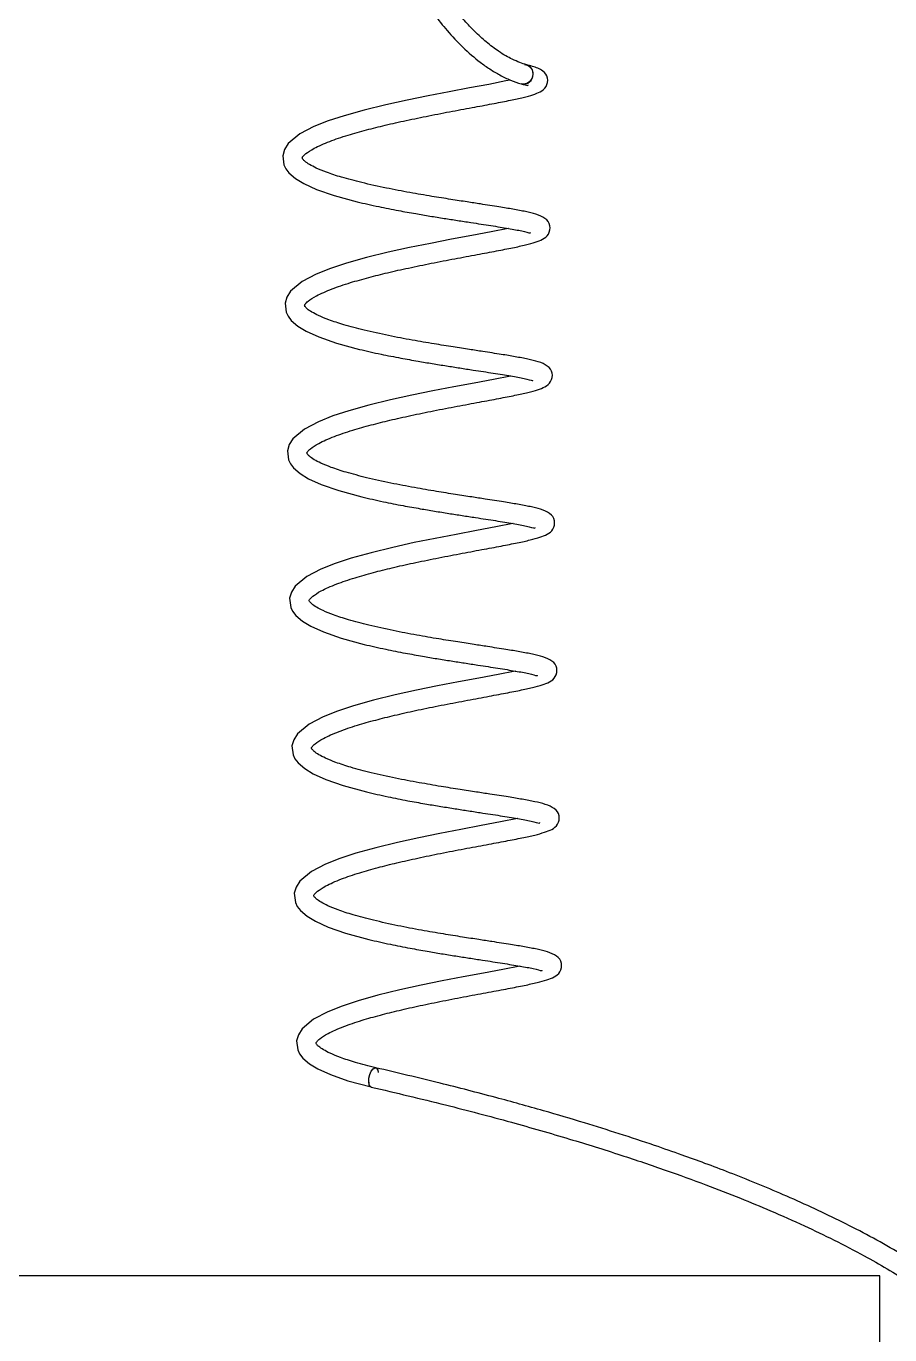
# Model space of a CAD drawing. Extents: x 75 to 2075, y 25 to 1460.
# Drawn here: x 382.6 to 507.6, y 780.8 to 970.2 of the extents above; entities that cross this region are included whole.
import ezdxf

# ---------------------------------------------------------------- set-up
doc = ezdxf.new("R2010")
doc.units = 0
doc.header["$LTSCALE"] = 5
doc.linetypes.add('SLD-KATı', pattern=[0])
doc.layers.get('0').update_dxf_attribs({"linetype": 'CONTINUOUS'})

msp = doc.modelspace()

# ---------------------------------------------------------------- linework, layer by layer
at = {"color": 7, "linetype": 'SLD-KATı'}
for p, q in [((506.21, 789.349), (369.067, 789.349)), ((506.21, 765.85), (506.21, 789.349))]:
    msp.add_line(p, q, dxfattribs=at)
at = {"color": 7, "linetype": 'SLD-KATı', "flags": 128}
for points in [[(454.771, 964.614), (454.787, 964.614), (455.265, 964.491), (455.655, 964.171), (455.897, 963.702), (455.955, 963.156), (455.819, 962.615), (455.512, 962.162), (455.078, 961.867), (454.585, 961.773), (454.338, 961.808)], [(452.701, 962.376), (452.067, 962.234), (449.594, 961.75), (446.807, 961.229), (443.847, 960.677), (440.804, 960.092), (437.771, 959.474), (434.68, 958.792), (431.536, 958.022), (428.666, 957.217), (426.36, 956.461), (424.27, 955.634), (422.224, 954.569), (420.558, 953.172), (420.015, 952.315), (419.757, 951.428), (419.916, 950.109), (420.191, 949.546), (420.651, 948.944), (421.603, 948.123), (422.826, 947.381), (424.649, 946.55), (427.191, 945.667), (430.539, 944.755), (430.539, 944.755)], [(452.436, 940.897), (452.403, 940.889), (449.93, 940.405), (447.142, 939.885), (444.183, 939.333), (441.14, 938.747), (438.106, 938.129), (435.015, 937.448), (431.871, 936.677), (429.001, 935.873), (426.695, 935.116), (424.606, 934.29), (422.56, 933.225), (420.894, 931.827), (420.35, 930.97), (420.093, 930.083), (420.251, 928.765), (420.527, 928.201), (420.986, 927.599), (421.938, 926.778), (423.161, 926.036), (424.985, 925.205), (427.526, 924.322), (430.874, 923.41), (430.874, 923.41)], [(452.772, 919.552), (452.738, 919.545), (450.265, 919.061), (447.478, 918.54), (444.518, 917.988), (441.475, 917.402), (438.442, 916.784), (435.351, 916.103), (432.207, 915.332), (429.337, 914.528), (427.031, 913.772), (424.941, 912.945), (422.895, 911.88), (421.229, 910.482), (420.686, 909.626), (420.428, 908.738), (420.587, 907.42), (420.862, 906.856), (421.321, 906.254), (422.273, 905.433), (423.497, 904.691), (425.32, 903.86), (427.861, 902.977), (431.21, 902.065), (431.21, 902.065)], [(453.107, 898.208), (453.074, 898.2), (450.6, 897.716), (447.813, 897.195), (444.853, 896.643), (441.81, 896.058), (438.777, 895.44), (435.686, 894.758), (432.542, 893.988), (429.672, 893.183), (427.366, 892.427), (425.276, 891.6), (423.23, 890.536), (421.565, 889.138), (421.021, 888.281), (420.763, 887.394), (420.922, 886.075), (421.197, 885.512), (421.657, 884.91), (422.609, 884.089), (423.832, 883.347), (425.655, 882.516), (428.197, 881.633), (431.545, 880.721), (431.545, 880.721)], [(453.442, 876.863), (453.409, 876.855), (450.936, 876.371), (448.148, 875.851), (445.189, 875.299), (442.146, 874.713), (439.112, 874.095), (436.021, 873.414), (432.878, 872.643), (430.007, 871.839), (427.701, 871.082), (425.612, 870.256), (423.566, 869.191), (421.9, 867.793), (421.356, 866.936), (421.099, 866.049), (421.257, 864.731), (421.533, 864.167), (421.992, 863.565), (422.944, 862.744), (424.167, 862.002), (425.991, 861.171), (428.532, 860.288), (431.88, 859.376), (431.88, 859.376)], [(453.778, 855.518), (453.744, 855.511), (451.271, 855.027), (448.484, 854.506), (445.524, 853.954), (442.481, 853.368), (439.448, 852.75), (436.357, 852.069), (433.213, 851.298), (430.343, 850.494), (428.037, 849.738), (425.947, 848.911), (423.901, 847.846), (422.235, 846.448), (421.692, 845.592), (421.434, 844.705), (421.593, 843.386), (421.868, 842.822), (422.327, 842.22), (423.28, 841.4), (424.503, 840.657), (426.326, 839.827), (428.868, 838.943), (432.216, 838.031), (432.216, 838.031)], [(454.113, 834.174), (454.08, 834.166), (451.607, 833.682), (448.819, 833.161), (445.859, 832.609), (442.816, 832.024), (439.783, 831.406), (436.692, 830.724), (433.548, 829.954), (430.678, 829.15), (428.372, 828.393), (426.283, 827.566), (424.236, 826.502), (422.571, 825.104), (422.027, 824.247), (421.769, 823.36), (421.928, 822.041), (422.203, 821.478), (422.663, 820.876), (423.615, 820.055), (424.838, 819.313), (426.661, 818.482), (429.203, 817.599), (432.551, 816.687), (432.551, 816.687)], [(432.591, 816.68), (432.439, 816.744), (432.273, 817.006), (432.201, 817.431), (432.234, 817.954)], [(432.234, 817.954), (432.367, 818.495), (432.579, 818.973), (432.839, 819.313), (433.106, 819.465), (433.341, 819.406), (433.506, 819.143), (433.575, 818.787)]]:
    msp.add_lwpolyline(points, dxfattribs=at)
at = {"color": 7, "linetype": 'SLD-KATı'}
for centre, radius, start, end in [((454.682, 963.29), 1.337, 355.83766, 73.00224), ((454.609, 963.189), 1.406, 257.12478, 0.15252), ((432.912, 817.303), 0.709, 175.22138, 241.02288)]:
    msp.add_arc(centre, radius, start, end, dxfattribs=at)
for points, knots in [([(454.613, 1041.016), (452.863, 1040.384), (450.146, 1039.402), (446.458, 1037.375), (443.617, 1035.486), (440.859, 1033.211), (438.263, 1030.528), (436.137, 1027.715), (434.522, 1025.021), (433.159, 1022.224), (431.965, 1019.032), (431.04, 1015.475), (430.494, 1012.102), (430.245, 1009.198), (430.172, 1006.666), (430.222, 1004.126), (430.422, 1001.321), (430.828, 998.125), (431.501, 994.537), (432.458, 990.817), (433.519, 987.49), (434.563, 984.726), (435.566, 982.37), (436.638, 980.093), (438.101, 977.302), (439.805, 974.489), (441.742, 971.743), (443.656, 969.36), (445.955, 966.926), (448.034, 965.147), (449.804, 963.895), (451.278, 963.022), (452.823, 962.284), (453.782, 961.981), (454.296, 961.819)], [0, 0, 0, 0, 0.0550177, 0.0854178, 0.1158061, 0.1466575, 0.1793676, 0.2135256, 0.240281, 0.2652395, 0.3005713, 0.3383027, 0.3744822, 0.4046793, 0.4287169, 0.4545438, 0.4834093, 0.5167809, 0.5546234, 0.5958611, 0.6318558, 0.6600116, 0.6819277, 0.7042761, 0.7298193, 0.7674953, 0.7910068, 0.8178653, 0.8491065, 0.8870019, 0.909633, 0.9354996, 0.9653434, 1, 1, 1, 1]), ([(455.075, 964.568), (454.405, 964.791), (453.209, 965.188), (451.193, 966.348), (449.339, 967.731), (447.646, 969.27), (446.126, 970.874), (444.428, 972.901), (442.644, 975.364), (440.86, 978.241), (439.344, 981.047), (438.059, 983.771), (436.821, 986.765), (435.514, 990.48), (434.355, 994.77), (433.511, 999.319), (433.064, 1003.689), (432.994, 1008.415), (433.511, 1013.62), (434.888, 1019.117), (436.958, 1023.703), (439.26, 1027.172), (441.291, 1029.602), (443.6, 1031.815), (446.174, 1033.802), (449.064, 1035.587), (451.986, 1037.054), (453.931, 1037.752), (454.803, 1038.066)], [0, 0, 0, 0, 0.0522124, 0.0932049, 0.1259922, 0.1530463, 0.1761902, 0.1966157, 0.2313965, 0.2612586, 0.2918641, 0.3233293, 0.3508678, 0.3913106, 0.4465522, 0.4974373, 0.5468807, 0.5971522, 0.6593167, 0.7210062, 0.7817166, 0.8119021, 0.8415683, 0.8711447, 0.9014899, 0.9335388, 0.9702094, 1, 1, 1, 1]), ([(431.217, 947.53), (430.205, 947.789), (428.306, 948.275), (426.136, 948.99), (424.623, 949.611), (423.585, 950.154), (422.971, 950.588), (422.686, 950.887), (422.582, 951.066), (422.59, 951.165), (422.685, 951.316), (423.101, 951.755), (424.282, 952.539), (426.387, 953.467), (429.026, 954.367), (431.788, 955.147), (434.637, 955.863), (437.691, 956.544), (440.99, 957.225), (444.362, 957.87), (447.564, 958.463), (450.39, 958.99), (452.754, 959.451), (454.586, 959.855), (456.023, 960.247), (457.002, 960.625), (457.977, 961.284), (458.263, 962.833), (457.402, 963.801), (456.194, 964.305), (455.327, 964.501), (455.028, 964.568)], [0, 0, 0, 0, 0.04247993, 0.0798237, 0.11224148, 0.13972001, 0.16883586, 0.19174141, 0.21146086, 0.23646144, 0.26038172, 0.28911176, 0.32994267, 0.37797707, 0.42096789, 0.45786544, 0.49261171, 0.52955111, 0.56891761, 0.61052247, 0.65230151, 0.69256764, 0.73123016, 0.76844323, 0.80370888, 0.83710054, 0.8685743, 0.89870796, 0.93481313, 0.97756915, 1, 1, 1, 1]), ([(454.295, 961.817), (454.677, 961.708), (455.304, 961.53), (455.302, 961.625), (455.302, 961.662)], [0, 0, 0, 0, 0.6089147, 1, 1, 1, 1]), ([(431.552, 926.186), (430.541, 926.444), (428.641, 926.931), (426.472, 927.646), (424.958, 928.266), (423.921, 928.81), (423.306, 929.243), (423.021, 929.542), (422.918, 929.721), (422.926, 929.82), (423.021, 929.971), (423.436, 930.41), (424.618, 931.194), (426.723, 932.123), (429.361, 933.022), (432.123, 933.802), (434.973, 934.518), (438.027, 935.199), (441.325, 935.881), (444.697, 936.525), (447.899, 937.118), (450.726, 937.645), (453.09, 938.106), (454.921, 938.511), (456.359, 938.902), (457.337, 939.28), (458.313, 939.939), (458.597, 941.488), (457.781, 942.416), (456.423, 943), (455.007, 943.327), (453.177, 943.675), (451, 944.038), (448.736, 944.385), (446.366, 944.748), (444.012, 945.115), (441.229, 945.555), (438.072, 946.103), (434.604, 946.751), (432.379, 947.263), (431.217, 947.53)], [0, 0, 0, 0, 0.0318413, 0.0598328, 0.084132, 0.1047289, 0.1265531, 0.1437222, 0.1585032, 0.1772428, 0.1951725, 0.2167075, 0.2473129, 0.2833177, 0.3155421, 0.3431991, 0.3692437, 0.3969321, 0.4264398, 0.4576253, 0.4889413, 0.5191233, 0.5481033, 0.5759969, 0.6024307, 0.6274599, 0.6510515, 0.6736386, 0.7007017, 0.7292916, 0.7582819, 0.7855156, 0.8108744, 0.840301, 0.8595577, 0.8818097, 0.9069386, 0.9351053, 0.9660826, 1, 1, 1, 1]), ([(430.539, 944.755), (431.565, 944.517), (433.484, 944.073), (436.372, 943.51), (438.865, 943.065), (441.081, 942.688), (443.106, 942.365), (445.097, 942.054), (447.41, 941.696), (449.982, 941.31), (452.506, 940.886), (454.419, 940.56), (455.621, 940.175), (455.633, 940.281), (455.637, 940.317)], [0, 0, 0, 0, 0.10313595, 0.19279319, 0.269049, 0.33223878, 0.39662215, 0.45787048, 0.52325977, 0.62820616, 0.73655566, 0.84263181, 0.94634113, 1, 1, 1, 1]), ([(431.887, 904.841), (430.876, 905.1), (428.976, 905.586), (426.807, 906.301), (425.294, 906.921), (424.256, 907.465), (423.642, 907.899), (423.357, 908.198), (423.253, 908.376), (423.261, 908.476), (423.356, 908.626), (423.772, 909.065), (424.953, 909.85), (427.058, 910.778), (429.697, 911.677), (432.458, 912.458), (435.308, 913.174), (438.362, 913.854), (441.661, 914.536), (445.032, 915.181), (448.235, 915.773), (451.061, 916.3), (453.425, 916.761), (455.257, 917.166), (456.694, 917.558), (457.672, 917.936), (458.648, 918.594), (458.932, 920.144), (458.117, 921.072), (456.758, 921.655), (455.342, 921.982), (453.512, 922.33), (451.335, 922.694), (449.071, 923.041), (446.701, 923.404), (444.347, 923.77), (441.564, 924.211), (438.408, 924.759), (434.939, 925.406), (432.715, 925.918), (431.552, 926.186)], [0, 0, 0, 0, 0.0318413, 0.0598328, 0.084132, 0.1047289, 0.1265531, 0.1437222, 0.1585032, 0.1772427, 0.1951727, 0.2167075, 0.2473128, 0.2833177, 0.315542, 0.3431991, 0.3692436, 0.396932, 0.4264397, 0.4576252, 0.4889412, 0.5191232, 0.5481033, 0.5759968, 0.6024306, 0.6274598, 0.6510514, 0.6736385, 0.7007016, 0.7292915, 0.7582818, 0.7855155, 0.8108743, 0.8403009, 0.8595575, 0.8818097, 0.9069385, 0.9351052, 0.9660825, 1, 1, 1, 1]), ([(430.874, 923.41), (431.901, 923.172), (433.82, 922.728), (436.708, 922.166), (439.2, 921.72), (441.416, 921.343), (443.441, 921.02), (445.433, 920.71), (447.745, 920.351), (450.318, 919.966), (452.842, 919.542), (454.755, 919.216), (455.956, 918.83), (455.968, 918.937), (455.972, 918.973)], [0, 0, 0, 0, 0.1031355, 0.1927928, 0.2690488, 0.3322385, 0.3966219, 0.4578704, 0.5232597, 0.6282059, 0.7365556, 0.8426318, 0.9463411, 1, 1, 1, 1]), ([(432.223, 883.496), (431.212, 883.755), (429.312, 884.241), (427.142, 884.956), (425.629, 885.577), (424.591, 886.121), (423.977, 886.554), (423.692, 886.853), (423.588, 887.032), (423.596, 887.131), (423.691, 887.282), (424.107, 887.721), (425.289, 888.505), (427.394, 889.433), (430.032, 890.333), (432.794, 891.113), (435.643, 891.829), (438.698, 892.51), (441.996, 893.191), (445.368, 893.836), (448.57, 894.429), (451.396, 894.956), (453.76, 895.417), (455.592, 895.821), (457.029, 896.213), (458.008, 896.591), (458.984, 897.25), (459.268, 898.799), (458.452, 899.727), (457.094, 900.311), (455.678, 900.637), (453.848, 900.986), (451.67, 901.349), (449.407, 901.696), (447.037, 902.059), (444.682, 902.425), (441.899, 902.866), (438.743, 903.414), (435.275, 904.062), (433.05, 904.573), (431.887, 904.841)], [0, 0, 0, 0, 0.0318413, 0.0598328, 0.084132, 0.1047289, 0.1265531, 0.1437222, 0.1585032, 0.1772427, 0.1951727, 0.2167075, 0.2473128, 0.2833177, 0.315542, 0.3431991, 0.3692436, 0.396932, 0.4264397, 0.4576252, 0.4889412, 0.5191233, 0.5481033, 0.5759968, 0.6024307, 0.6274598, 0.6510514, 0.6736385, 0.7007016, 0.7292916, 0.7582818, 0.7855155, 0.8108743, 0.8403009, 0.8595575, 0.8818097, 0.9069385, 0.9351052, 0.9660825, 1, 1, 1, 1]), ([(431.21, 902.065), (432.236, 901.828), (434.155, 901.384), (437.043, 900.821), (439.535, 900.376), (441.751, 899.998), (443.776, 899.675), (445.768, 899.365), (448.081, 899.006), (450.653, 898.621), (453.177, 898.197), (455.09, 897.871), (456.292, 897.486), (456.304, 897.592), (456.308, 897.628)], [0, 0, 0, 0, 0.1031355, 0.192793, 0.2690489, 0.3322386, 0.396622, 0.4578705, 0.5232597, 0.628206, 0.7365557, 0.8426318, 0.9463411, 1, 1, 1, 1]), ([(432.558, 862.152), (431.547, 862.41), (429.647, 862.897), (427.478, 863.612), (425.964, 864.232), (424.927, 864.776), (424.312, 865.21), (424.027, 865.508), (423.924, 865.687), (423.932, 865.787), (424.027, 865.937), (424.443, 866.376), (425.624, 867.161), (427.729, 868.089), (430.368, 868.988), (433.129, 869.769), (435.979, 870.484), (439.033, 871.165), (442.331, 871.847), (445.703, 872.491), (448.905, 873.084), (451.732, 873.611), (454.096, 874.072), (455.927, 874.477), (457.365, 874.868), (458.343, 875.246), (459.319, 875.905), (459.603, 877.455), (458.787, 878.382), (457.429, 878.966), (456.013, 879.293), (454.183, 879.641), (452.006, 880.004), (449.742, 880.351), (447.372, 880.714), (445.018, 881.081), (442.235, 881.521), (439.078, 882.07), (435.61, 882.717), (433.385, 883.229), (432.223, 883.496)], [0, 0, 0, 0, 0.0318413, 0.0598328, 0.084132, 0.1047289, 0.1265531, 0.1437222, 0.1585032, 0.1772427, 0.1951727, 0.2167075, 0.2473129, 0.2833177, 0.315542, 0.3431991, 0.3692436, 0.396932, 0.4264397, 0.4576252, 0.4889413, 0.5191233, 0.5481033, 0.5759968, 0.6024307, 0.6274599, 0.6510514, 0.6736385, 0.7007016, 0.7292916, 0.7582819, 0.7855156, 0.8108743, 0.8403009, 0.8595576, 0.8818097, 0.9069385, 0.9351052, 0.9660825, 1, 1, 1, 1]), ([(431.545, 880.721), (432.571, 880.483), (434.49, 880.039), (437.378, 879.477), (439.871, 879.031), (442.087, 878.654), (444.112, 878.331), (446.103, 878.02), (448.416, 877.662), (450.988, 877.276), (453.512, 876.852), (455.426, 876.526), (456.627, 876.141), (456.639, 876.247), (456.643, 876.284)], [0, 0, 0, 0, 0.1031356, 0.192793, 0.2690489, 0.3322387, 0.3966219, 0.4578704, 0.5232597, 0.628206, 0.7365556, 0.8426318, 0.9463411, 1, 1, 1, 1]), ([(432.893, 840.807), (431.882, 841.066), (429.983, 841.552), (427.813, 842.267), (426.3, 842.888), (425.262, 843.431), (424.648, 843.865), (424.363, 844.164), (424.259, 844.342), (424.267, 844.442), (424.362, 844.592), (424.778, 845.031), (425.959, 845.816), (428.064, 846.744), (430.703, 847.643), (433.465, 848.424), (436.314, 849.14), (439.368, 849.82), (442.667, 850.502), (446.039, 851.147), (449.241, 851.74), (452.067, 852.266), (454.431, 852.728), (456.263, 853.132), (457.7, 853.524), (458.678, 853.902), (459.654, 854.56), (459.938, 856.11), (459.123, 857.038), (457.765, 857.621), (456.348, 857.948), (454.518, 858.296), (452.341, 858.66), (450.077, 859.007), (447.707, 859.37), (445.353, 859.736), (442.57, 860.177), (439.414, 860.725), (435.945, 861.372), (433.721, 861.884), (432.558, 862.152)], [0, 0, 0, 0, 0.0318413, 0.0598328, 0.0841322, 0.1047289, 0.1265531, 0.1437222, 0.1585032, 0.1772427, 0.1951727, 0.2167075, 0.2473128, 0.2833177, 0.315542, 0.3431991, 0.3692436, 0.396932, 0.4264397, 0.4576251, 0.4889413, 0.5191233, 0.5481033, 0.5759968, 0.6024307, 0.6274598, 0.6510514, 0.6736385, 0.7007016, 0.7292916, 0.7582819, 0.7855156, 0.8108743, 0.8403009, 0.8595576, 0.8818097, 0.9069386, 0.9351053, 0.9660825, 1, 1, 1, 1]), ([(431.88, 859.376), (432.907, 859.139), (434.826, 858.694), (437.714, 858.132), (440.206, 857.686), (442.422, 857.309), (444.447, 856.986), (446.439, 856.676), (448.751, 856.317), (451.324, 855.932), (453.848, 855.508), (455.761, 855.182), (456.962, 854.796), (456.974, 854.903), (456.978, 854.939)], [0, 0, 0, 0, 0.1031356, 0.1927931, 0.2690489, 0.3322387, 0.3966219, 0.4578705, 0.5232598, 0.628206, 0.7365557, 0.8426318, 0.9463411, 1, 1, 1, 1]), ([(433.229, 819.462), (432.218, 819.721), (430.318, 820.207), (428.148, 820.922), (426.635, 821.543), (425.597, 822.087), (424.983, 822.52), (424.698, 822.819), (424.594, 822.998), (424.602, 823.097), (424.697, 823.248), (425.113, 823.687), (426.295, 824.471), (428.4, 825.399), (431.038, 826.299), (433.8, 827.079), (436.649, 827.795), (439.704, 828.476), (443.002, 829.157), (446.374, 829.802), (449.576, 830.395), (452.403, 830.922), (454.767, 831.383), (456.598, 831.787), (458.035, 832.179), (459.014, 832.557), (459.99, 833.216), (460.274, 834.765), (459.458, 835.693), (458.1, 836.277), (456.684, 836.603), (454.854, 836.952), (452.677, 837.315), (450.413, 837.662), (448.043, 838.025), (445.689, 838.391), (442.905, 838.832), (439.749, 839.38), (436.281, 840.028), (434.056, 840.54), (432.893, 840.807)], [0, 0, 0, 0, 0.0318413, 0.0598328, 0.0841322, 0.1047289, 0.1265531, 0.1437222, 0.1585032, 0.1772429, 0.1951727, 0.2167075, 0.2473128, 0.2833177, 0.315542, 0.3431991, 0.3692436, 0.396932, 0.4264397, 0.4576252, 0.4889412, 0.5191233, 0.5481033, 0.5759968, 0.6024307, 0.6274599, 0.6510514, 0.6736385, 0.7007016, 0.7292916, 0.7582818, 0.7855156, 0.8108743, 0.8403009, 0.8595576, 0.8818097, 0.9069386, 0.9351052, 0.9660825, 1, 1, 1, 1]), ([(432.216, 838.031), (433.242, 837.794), (435.161, 837.35), (438.049, 836.787), (440.541, 836.342), (442.757, 835.964), (444.782, 835.641), (446.774, 835.331), (449.087, 834.972), (451.659, 834.587), (454.183, 834.163), (456.096, 833.837), (457.298, 833.452), (457.31, 833.558), (457.314, 833.594)], [0, 0, 0, 0, 0.10313554, 0.192793, 0.26904885, 0.33223867, 0.39662181, 0.45787036, 0.52325966, 0.62820606, 0.73655559, 0.84263179, 0.94634112, 1, 1, 1, 1]), ([(521.38, 783.823), (520.688, 784.441), (518.91, 786.028), (514.56, 789.245), (508.234, 793.264), (500.299, 797.455), (492.336, 801.113), (485.841, 803.763), (480.955, 805.616), (477.34, 806.929), (473.203, 808.368), (468.498, 809.921), (463.142, 811.594), (457.177, 813.355), (450.194, 815.287), (442.076, 817.388), (436.311, 818.74), (433.211, 819.467)], [0, 0, 0, 0, 0.02847362, 0.0731796, 0.16250959, 0.25197125, 0.34176993, 0.42765208, 0.46690989, 0.50345496, 0.5473361, 0.60400656, 0.6596934, 0.72574041, 0.80343026, 0.89426703, 1, 1, 1, 1]), ([(432.569, 816.683), (436.146, 815.841), (442.867, 814.259), (452.454, 811.725), (460.929, 809.293), (468.406, 806.961), (474.983, 804.745), (480.75, 802.655), (485.788, 800.699), (490.556, 798.724), (495.083, 796.714), (499.613, 794.541), (504.733, 791.891), (510.494, 788.482), (515.512, 785.183), (517.946, 782.958), (518.58, 782.379)], [0, 0, 0, 0, 0.1251981, 0.2352699, 0.3319335, 0.4167224, 0.4910009, 0.5559772, 0.612717, 0.6621554, 0.7181075, 0.7671421, 0.8177626, 0.8954799, 0.972784, 1, 1, 1, 1])]:
    msp.add_open_spline(points, degree=3, knots=knots, dxfattribs=at)

doc.saveas('drawing.dxf')
